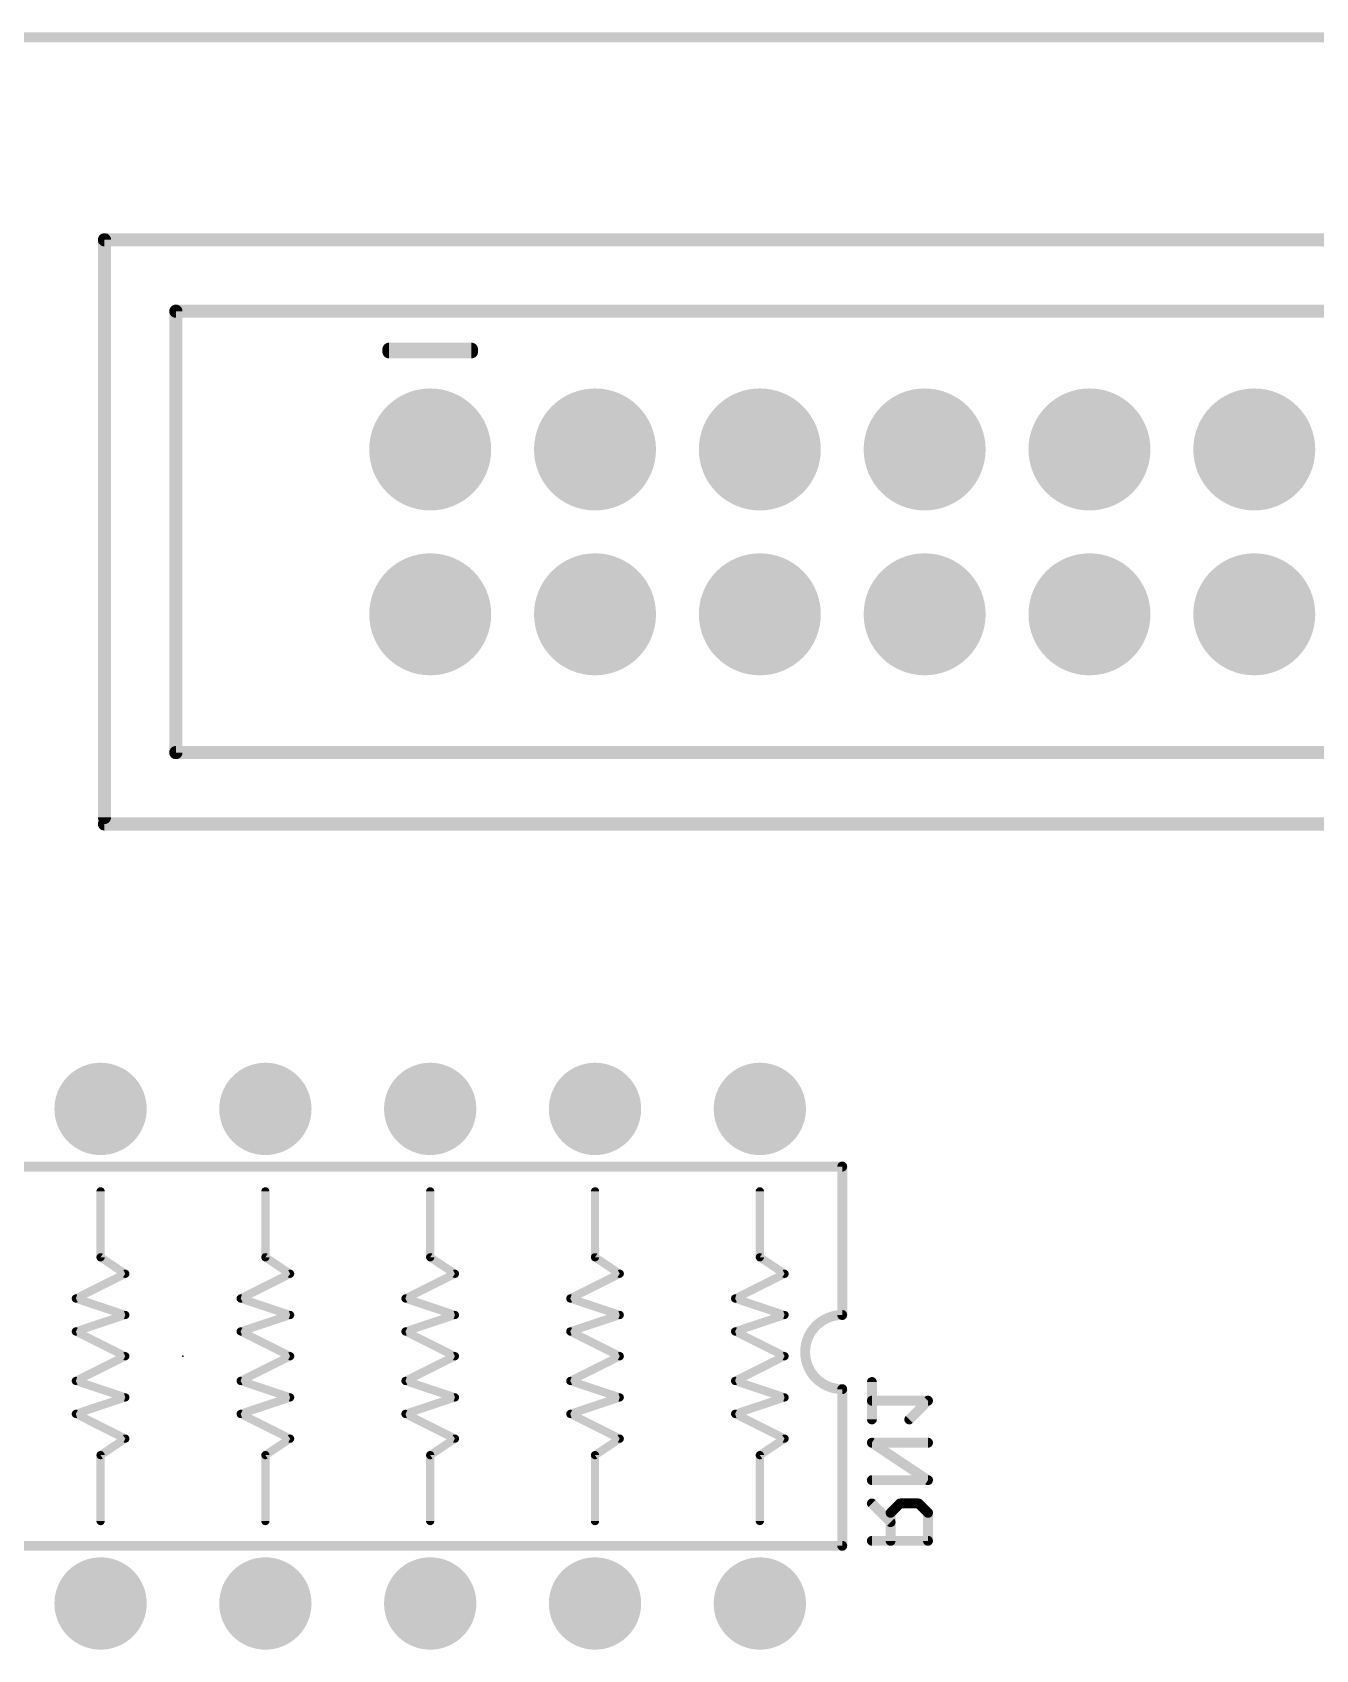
# Model space of a CAD drawing. Extents: x 0 to 144, y 0 to 53.
# Drawn here: x 14.19 to 33.97, y 28.5 to 53.42 of the extents above; entities that cross this region are included whole.
import ezdxf

# ---------------------------------------------------------------- set-up
doc = ezdxf.new("R2010")
doc.units = 0
for name, color, linetype in [('17', 94, 'CONTINUOUS'), ('20', 178, 'CONTINUOUS'), ('21', 250, 'CONTINUOUS'), ('22', 250, 'CONTINUOUS'), ('24', 178, 'CONTINUOUS'), ('26', 250, 'CONTINUOUS'), ('52', 250, 'CONTINUOUS')]:
    doc.layers.add(name, color=color, linetype=linetype)

# ---------------------------------------------------------------- blocks, each defined once
blk = doc.blocks.new('RECT')
blk.add_solid([(-0.5, -0.5), (0.5, -0.5), (-0.5, 0.5), (0.5, 0.5)])
blk = doc.blocks.new('ROUNDP')
at = {"const_width": 0.5}
blk.add_lwpolyline([(0, -0.25, 1), (0, 0.25, 1), (0, -0.25)], format="xyb", dxfattribs=at)

msp = doc.modelspace()

# ---------------------------------------------------------------- linework, layer by layer
at = {"layer": '20', "const_width": 0.1524}
msp.add_lwpolyline([(137.16, 53.34), (3.81, 53.34)], dxfattribs=at)
at = {"layer": '21', "const_width": 0.2032}
msp.add_lwpolyline([(19.685, 48.533), (20.955, 48.533)], dxfattribs=at)
at = {"layer": '21', "const_width": 0.1016}
for points in [[(19.685, 48.5838, 1), (19.685, 48.4822)], [(20.955, 48.4822, 1), (20.955, 48.5838)]]:
    msp.add_lwpolyline(points, format="xyb", dxfattribs=at)
at = {"layer": '22'}
for points, const_width in [([(54.95, 50.22), (15.3, 50.22)], 0.2032), ([(15.3, 50.22), (15.3, 41.32)], 0.2032), ([(19.685, 48.495), (20.955, 48.495)], 0.2032), ([(15.3, 41.22), (99, 41.22)], 0.2032), ([(6.35, 35.941), (26.67, 35.941)], 0.1524), ([(26.67, 35.941), (26.67, 33.655)], 0.1524), ([(15.24, 34.544), (15.24, 35.56)], 0.127), ([(17.78, 34.544), (17.78, 35.56)], 0.127), ([(20.32, 34.544), (20.32, 35.56)], 0.127), ([(22.86, 34.544), (22.86, 35.56)], 0.127), ([(25.4, 34.544), (25.4, 35.56)], 0.127), ([(15.621, 34.29), (15.24, 34.544)], 0.127), ([(18.161, 34.29), (17.78, 34.544)], 0.127), ([(20.701, 34.29), (20.32, 34.544)], 0.127), ([(23.241, 34.29), (22.86, 34.544)], 0.127), ([(25.781, 34.29), (25.4, 34.544)], 0.127), ([(14.859, 33.909), (15.621, 34.29)], 0.127), ([(17.399, 33.909), (18.161, 34.29)], 0.127), ([(19.939, 33.909), (20.701, 34.29)], 0.127), ([(22.479, 33.909), (23.241, 34.29)], 0.127), ([(25.019, 33.909), (25.781, 34.29)], 0.127), ([(15.621, 33.655), (14.859, 33.909)], 0.127), ([(18.161, 33.655), (17.399, 33.909)], 0.127), ([(20.701, 33.655), (19.939, 33.909)], 0.127), ([(23.241, 33.655), (22.479, 33.909)], 0.127), ([(25.781, 33.655), (25.019, 33.909)], 0.127), ([(14.859, 33.401), (15.621, 33.655)], 0.127), ([(17.399, 33.401), (18.161, 33.655)], 0.127), ([(19.939, 33.401), (20.701, 33.655)], 0.127), ([(22.479, 33.401), (23.241, 33.655)], 0.127), ([(25.019, 33.401), (25.781, 33.655)], 0.127), ([(15.621, 33.02), (14.859, 33.401)], 0.127), ([(18.161, 33.02), (17.399, 33.401)], 0.127), ([(20.701, 33.02), (19.939, 33.401)], 0.127), ([(23.241, 33.02), (22.479, 33.401)], 0.127), ([(25.781, 33.02), (25.019, 33.401)], 0.127), ([(15.621, 33.02), (14.859, 32.639)], 0.127), ([(18.161, 33.02), (17.399, 32.639)], 0.127), ([(20.701, 33.02), (19.939, 32.639)], 0.127), ([(23.241, 33.02), (22.479, 32.639)], 0.127), ([(25.781, 33.02), (25.019, 32.639)], 0.127), ([(14.859, 32.639), (15.621, 32.385)], 0.127), ([(17.399, 32.639), (18.161, 32.385)], 0.127), ([(19.939, 32.639), (20.701, 32.385)], 0.127), ([(22.479, 32.639), (23.241, 32.385)], 0.127), ([(25.019, 32.639), (25.781, 32.385)], 0.127), ([(15.621, 32.385), (14.859, 32.131)], 0.127), ([(18.161, 32.385), (17.399, 32.131)], 0.127), ([(20.701, 32.385), (19.939, 32.131)], 0.127), ([(23.241, 32.385), (22.479, 32.131)], 0.127), ([(25.781, 32.385), (25.019, 32.131)], 0.127), ([(26.67, 30.099), (26.67, 32.512)], 0.1524), ([(14.859, 32.131), (15.621, 31.75)], 0.127), ([(17.399, 32.131), (18.161, 31.75)], 0.127), ([(19.939, 32.131), (20.701, 31.75)], 0.127), ([(22.479, 32.131), (23.241, 31.75)], 0.127), ([(25.019, 32.131), (25.781, 31.75)], 0.127), ([(15.621, 31.75), (15.24, 31.496)], 0.127), ([(18.161, 31.75), (17.78, 31.496)], 0.127), ([(20.701, 31.75), (20.32, 31.496)], 0.127), ([(23.241, 31.75), (22.86, 31.496)], 0.127), ([(25.781, 31.75), (25.4, 31.496)], 0.127), ([(15.24, 31.496), (15.24, 30.48)], 0.127), ([(17.78, 31.496), (17.78, 30.48)], 0.127), ([(20.32, 31.496), (20.32, 30.48)], 0.127), ([(22.86, 31.496), (22.86, 30.48)], 0.127), ([(25.4, 31.496), (25.4, 30.48)], 0.127), ([(26.67, 30.099), (6.35, 30.099)], 0.1524)]:
    msp.add_lwpolyline(points, dxfattribs=dict(at, const_width=const_width))
for points, const_width in [([(15.3, 50.2708, 1), (15.3, 50.1692)], 0.1016), ([(15.3508, 50.22, 1), (15.2492, 50.22)], 0.1016), ([(19.685, 48.5458, 1), (19.685, 48.4442)], 0.1016), ([(20.955, 48.4442, 1), (20.955, 48.5458)], 0.1016), ([(15.2492, 41.32, 1), (15.3508, 41.32)], 0.1016), ([(15.3, 41.2708, 1), (15.3, 41.1692)], 0.1016), ([(26.7081, 35.941, 1), (26.6319, 35.941)], 0.0762), ([(26.67, 35.9029, 1), (26.67, 35.9791)], 0.0762), ([(15.2718, 35.56, 1), (15.2082, 35.56)], 0.0635), ([(17.8117, 35.56, 1), (17.7483, 35.56)], 0.0635), ([(20.3517, 35.56, 1), (20.2883, 35.56)], 0.0635), ([(22.8917, 35.56, 1), (22.8283, 35.56)], 0.0635), ([(25.4318, 35.56, 1), (25.3683, 35.56)], 0.0635), ([(15.2082, 34.544, 1), (15.2718, 34.544)], 0.0635), ([(15.2576, 34.5704, 1), (15.2224, 34.5176)], 0.0635), ([(17.7976, 34.5704, 1), (17.7624, 34.5176)], 0.0635), ([(17.7483, 34.544, 1), (17.8117, 34.544)], 0.0635), ([(20.3376, 34.5704, 1), (20.3024, 34.5176)], 0.0635), ([(20.2883, 34.544, 1), (20.3517, 34.544)], 0.0635), ([(22.8776, 34.5704, 1), (22.8424, 34.5176)], 0.0635), ([(22.8283, 34.544, 1), (22.8917, 34.544)], 0.0635), ([(25.4176, 34.5704, 1), (25.3824, 34.5176)], 0.0635), ([(25.3683, 34.544, 1), (25.4318, 34.544)], 0.0635), ([(15.6034, 34.2636, 1), (15.6386, 34.3164)], 0.0635), ([(15.6352, 34.2616, 1), (15.6068, 34.3184)], 0.0635), ([(18.1434, 34.2636, 1), (18.1786, 34.3164)], 0.0635), ([(18.1752, 34.2616, 1), (18.1468, 34.3184)], 0.0635), ([(20.6834, 34.2636, 1), (20.7186, 34.3164)], 0.0635), ([(20.7152, 34.2616, 1), (20.6868, 34.3184)], 0.0635), ([(23.2234, 34.2636, 1), (23.2586, 34.3164)], 0.0635), ([(23.2552, 34.2616, 1), (23.2268, 34.3184)], 0.0635), ([(25.7634, 34.2636, 1), (25.7986, 34.3164)], 0.0635), ([(25.7952, 34.2616, 1), (25.7668, 34.3184)], 0.0635), ([(14.869, 33.9391, 1), (14.849, 33.8789)], 0.0635), ([(14.8448, 33.9374, 1), (14.8732, 33.8806)], 0.0635), ([(17.409, 33.9391, 1), (17.389, 33.8789)], 0.0635), ([(17.3848, 33.9374, 1), (17.4132, 33.8806)], 0.0635), ([(19.949, 33.9391, 1), (19.929, 33.8789)], 0.0635), ([(19.9248, 33.9374, 1), (19.9532, 33.8806)], 0.0635), ([(22.489, 33.9391, 1), (22.469, 33.8789)], 0.0635), ([(22.4648, 33.9374, 1), (22.4932, 33.8806)], 0.0635), ([(25.029, 33.9391, 1), (25.009, 33.8789)], 0.0635), ([(25.0048, 33.9374, 1), (25.0332, 33.8806)], 0.0635), ([(15.631, 33.6249, 1), (15.611, 33.6851)], 0.0635), ([(15.611, 33.6249, 1), (15.631, 33.6851)], 0.0635), ([(18.171, 33.6249, 1), (18.151, 33.6851)], 0.0635), ([(18.151, 33.6249, 1), (18.171, 33.6851)], 0.0635), ([(20.711, 33.6249, 1), (20.691, 33.6851)], 0.0635), ([(20.691, 33.6249, 1), (20.711, 33.6851)], 0.0635), ([(23.251, 33.6249, 1), (23.231, 33.6851)], 0.0635), ([(23.231, 33.6249, 1), (23.251, 33.6851)], 0.0635), ([(25.791, 33.6249, 1), (25.771, 33.6851)], 0.0635), ([(25.771, 33.6249, 1), (25.791, 33.6851)], 0.0635), ([(26.67, 33.655, 1), (26.67, 32.512)], 0.1524), ([(26.6319, 33.655, 1), (26.7081, 33.655)], 0.0762), ([(26.67, 33.6169, 1), (26.67, 33.6931)], 0.0762), ([(14.8732, 33.4294, 1), (14.8448, 33.3726)], 0.0635), ([(14.849, 33.4311, 1), (14.869, 33.3709)], 0.0635), ([(17.4132, 33.4294, 1), (17.3848, 33.3726)], 0.0635), ([(17.389, 33.4311, 1), (17.409, 33.3709)], 0.0635), ([(19.9532, 33.4294, 1), (19.9248, 33.3726)], 0.0635), ([(19.929, 33.4311, 1), (19.949, 33.3709)], 0.0635), ([(22.4932, 33.4294, 1), (22.4648, 33.3726)], 0.0635), ([(22.469, 33.4311, 1), (22.489, 33.3709)], 0.0635), ([(25.0332, 33.4294, 1), (25.0048, 33.3726)], 0.0635), ([(25.009, 33.4311, 1), (25.029, 33.3709)], 0.0635), ([(15.6068, 32.9916, 1), (15.6352, 33.0484)], 0.0635), ([(15.6352, 32.9916, 1), (15.6068, 33.0484)], 0.0635), ([(18.1752, 32.9916, 1), (18.1468, 33.0484)], 0.0635), ([(18.1468, 32.9916, 1), (18.1752, 33.0484)], 0.0635), ([(20.7152, 32.9916, 1), (20.6868, 33.0484)], 0.0635), ([(20.6868, 32.9916, 1), (20.7152, 33.0484)], 0.0635), ([(23.2552, 32.9916, 1), (23.2268, 33.0484)], 0.0635), ([(23.2268, 32.9916, 1), (23.2552, 33.0484)], 0.0635), ([(25.7668, 32.9916, 1), (25.7952, 33.0484)], 0.0635), ([(25.7952, 32.9916, 1), (25.7668, 33.0484)], 0.0635), ([(14.869, 32.6691, 1), (14.849, 32.6089)], 0.0635), ([(14.8448, 32.6674, 1), (14.8732, 32.6106)], 0.0635), ([(17.409, 32.6691, 1), (17.389, 32.6089)], 0.0635), ([(17.3848, 32.6674, 1), (17.4132, 32.6106)], 0.0635), ([(19.949, 32.6691, 1), (19.929, 32.6089)], 0.0635), ([(19.9248, 32.6674, 1), (19.9532, 32.6106)], 0.0635), ([(22.489, 32.6691, 1), (22.469, 32.6089)], 0.0635), ([(22.4648, 32.6674, 1), (22.4932, 32.6106)], 0.0635), ([(25.029, 32.6691, 1), (25.009, 32.6089)], 0.0635), ([(25.0048, 32.6674, 1), (25.0332, 32.6106)], 0.0635), ([(15.631, 32.3549, 1), (15.611, 32.4151)], 0.0635), ([(15.611, 32.3549, 1), (15.631, 32.4151)], 0.0635), ([(18.171, 32.3549, 1), (18.151, 32.4151)], 0.0635), ([(18.151, 32.3549, 1), (18.171, 32.4151)], 0.0635), ([(20.711, 32.3549, 1), (20.691, 32.4151)], 0.0635), ([(20.691, 32.3549, 1), (20.711, 32.4151)], 0.0635), ([(23.251, 32.3549, 1), (23.231, 32.4151)], 0.0635), ([(23.231, 32.3549, 1), (23.251, 32.4151)], 0.0635), ([(25.791, 32.3549, 1), (25.771, 32.4151)], 0.0635), ([(25.771, 32.3549, 1), (25.791, 32.4151)], 0.0635), ([(26.7081, 32.512, 1), (26.6319, 32.512)], 0.0762), ([(26.67, 32.4739, 1), (26.67, 32.5501)], 0.0762), ([(14.8732, 32.1594, 1), (14.8448, 32.1026)], 0.0635), ([(14.849, 32.1611, 1), (14.869, 32.1009)], 0.0635), ([(17.4132, 32.1594, 1), (17.3848, 32.1026)], 0.0635), ([(17.389, 32.1611, 1), (17.409, 32.1009)], 0.0635), ([(19.9532, 32.1594, 1), (19.9248, 32.1026)], 0.0635), ([(19.929, 32.1611, 1), (19.949, 32.1009)], 0.0635), ([(22.4932, 32.1594, 1), (22.4648, 32.1026)], 0.0635), ([(22.469, 32.1611, 1), (22.489, 32.1009)], 0.0635), ([(25.0332, 32.1594, 1), (25.0048, 32.1026)], 0.0635), ([(25.009, 32.1611, 1), (25.029, 32.1009)], 0.0635), ([(15.6386, 31.7236, 1), (15.6034, 31.7764)], 0.0635), ([(15.6068, 31.7216, 1), (15.6352, 31.7784)], 0.0635), ([(18.1786, 31.7236, 1), (18.1434, 31.7764)], 0.0635), ([(18.1468, 31.7216, 1), (18.1752, 31.7784)], 0.0635), ([(20.7186, 31.7236, 1), (20.6834, 31.7764)], 0.0635), ([(20.6868, 31.7216, 1), (20.7152, 31.7784)], 0.0635), ([(23.2586, 31.7236, 1), (23.2234, 31.7764)], 0.0635), ([(23.2268, 31.7216, 1), (23.2552, 31.7784)], 0.0635), ([(25.7986, 31.7236, 1), (25.7634, 31.7764)], 0.0635), ([(25.7668, 31.7216, 1), (25.7952, 31.7784)], 0.0635), ([(15.2718, 31.496, 1), (15.2082, 31.496)], 0.0635), ([(15.2224, 31.5224, 1), (15.2576, 31.4696)], 0.0635), ([(17.7624, 31.5224, 1), (17.7976, 31.4696)], 0.0635), ([(17.8117, 31.496, 1), (17.7483, 31.496)], 0.0635), ([(20.3024, 31.5224, 1), (20.3376, 31.4696)], 0.0635), ([(20.3517, 31.496, 1), (20.2883, 31.496)], 0.0635), ([(22.8917, 31.496, 1), (22.8283, 31.496)], 0.0635), ([(22.8424, 31.5224, 1), (22.8776, 31.4696)], 0.0635), ([(25.3824, 31.5224, 1), (25.4176, 31.4696)], 0.0635), ([(25.4318, 31.496, 1), (25.3683, 31.496)], 0.0635), ([(15.2082, 30.48, 1), (15.2718, 30.48)], 0.0635), ([(17.7483, 30.48, 1), (17.8117, 30.48)], 0.0635), ([(20.2883, 30.48, 1), (20.3517, 30.48)], 0.0635), ([(22.8283, 30.48, 1), (22.8917, 30.48)], 0.0635), ([(25.3683, 30.48, 1), (25.4318, 30.48)], 0.0635), ([(26.67, 30.0609, 1), (26.67, 30.1371)], 0.0762), ([(26.6319, 30.099, 1), (26.7081, 30.099)], 0.0762)]:
    msp.add_lwpolyline(points, format="xyb", dxfattribs=dict(at, const_width=const_width))
at = {"layer": '24'}
msp.add_point((16.51, 33.02), dxfattribs=at)
at = {"layer": '26', "const_width": 0.1524}
for points in [[(27.1272, 32.0462), (27.1272, 32.6225)], [(27.9915, 32.3344), (27.1272, 32.3344)], [(27.7034, 32.0462), (27.9915, 32.3344)], [(27.9915, 31.1107), (27.1272, 31.6869)], [(27.1272, 31.6869), (27.9915, 31.6869)], [(27.1272, 31.1107), (27.9915, 31.1107)], [(27.4153, 30.4633), (27.1272, 30.7514)], [(27.5594, 30.7514), (27.4153, 30.6074)], [(27.4153, 30.6074), (27.4153, 30.1752)], [(27.8475, 30.7514), (27.5594, 30.7514)], [(27.9915, 30.6074), (27.8475, 30.7514)], [(27.9915, 30.1752), (27.9915, 30.6074)], [(27.1272, 30.1752), (27.9915, 30.1752)]]:
    msp.add_lwpolyline(points, dxfattribs=at)
at = {"layer": '26', "const_width": 0.0762}
for points in [[(27.1653, 32.6225, 1), (27.0891, 32.6225)], [(27.1272, 32.3725, 1), (27.1272, 32.2963)], [(28.0185, 32.3074, 1), (27.9646, 32.3613)], [(27.9915, 32.2963, 1), (27.9915, 32.3725)], [(27.0891, 32.0462, 1), (27.1653, 32.0462)], [(27.6765, 32.0732, 1), (27.7304, 32.0193)], [(27.1483, 31.7186, 1), (27.1061, 31.6552)], [(27.1272, 31.725, 1), (27.1272, 31.6488)], [(27.9915, 31.6488, 1), (27.9915, 31.725)], [(27.1272, 31.1488, 1), (27.1272, 31.0726)], [(27.9704, 31.079, 1), (28.0127, 31.1424)], [(27.9915, 31.0726, 1), (27.9915, 31.1488)], [(27.1541, 30.7784, 1), (27.1003, 30.7245)], [(27.4534, 30.6074, 1), (27.3772, 30.6074)], [(27.3884, 30.6343, 1), (27.4423, 30.5804)], [(27.5594, 30.7895, 1), (27.5594, 30.7133)], [(27.5863, 30.7245, 1), (27.5324, 30.7784)], [(27.8744, 30.7784, 1), (27.8205, 30.7245)], [(27.8475, 30.7133, 1), (27.8475, 30.7895)], [(28.0296, 30.6074, 1), (27.9534, 30.6074)], [(27.9646, 30.5804, 1), (28.0185, 30.6343)], [(27.3884, 30.4364, 1), (27.4423, 30.4903)], [(27.1272, 30.2133, 1), (27.1272, 30.1371)], [(27.3772, 30.1752, 1), (27.4534, 30.1752)], [(27.9534, 30.1752, 1), (28.0296, 30.1752)], [(27.9915, 30.1371, 1), (27.9915, 30.2133)]]:
    msp.add_lwpolyline(points, format="xyb", dxfattribs=at)
at = {"layer": '52', "const_width": 0.2032}
for points in [[(16.4, 49.12), (16.4, 42.32)], [(16.4, 49.12), (41.57, 49.12)], [(16.4, 42.32), (97.9, 42.32)]]:
    msp.add_lwpolyline(points, dxfattribs=at)
at = {"layer": '52', "const_width": 0.1016}
for points in [[(16.4508, 49.12, 1), (16.3492, 49.12)], [(16.4, 49.1708, 1), (16.4, 49.0692)], [(16.4, 42.3708, 1), (16.4, 42.2692)], [(16.3492, 42.32, 1), (16.4508, 42.32)]]:
    msp.add_lwpolyline(points, format="xyb", dxfattribs=at)

# ---------------------------------------------------------------- block references
at = {"layer": '17', "xscale": 1.8796, "yscale": 1.8796}
for p in [(20.32, 46.99), (20.32, 46.99), (22.86, 46.99), (22.86, 46.99), (25.4, 46.99), (25.4, 46.99), (27.94, 46.99), (27.94, 46.99), (30.48, 46.99), (30.48, 46.99), (33.02, 46.99), (33.02, 46.99), (20.32, 44.45), (20.32, 44.45), (22.86, 44.45), (22.86, 44.45), (25.4, 44.45), (25.4, 44.45), (27.94, 44.45), (27.94, 44.45), (30.48, 44.45), (30.48, 44.45), (33.02, 44.45), (33.02, 44.45)]:
    msp.add_blockref('ROUNDP', p, dxfattribs=at)
at = {"layer": '17', "xscale": 1.4224, "yscale": 1.4224, "rotation": 90}
for p in [(15.24, 36.83), (15.24, 36.83), (17.78, 36.83), (17.78, 36.83), (20.32, 36.83), (20.32, 36.83), (22.86, 36.83), (22.86, 36.83), (25.4, 36.83), (25.4, 36.83), (15.24, 29.21), (15.24, 29.21), (17.78, 29.21), (17.78, 29.21), (20.32, 29.21), (20.32, 29.21), (22.86, 29.21), (22.86, 29.21), (25.4, 29.21), (25.4, 29.21)]:
    msp.add_blockref('ROUNDP', p, dxfattribs=at)
at = {"layer": '52', "xscale": 0.508, "yscale": 0.508, "rotation": 270}
for p in [(20.32, 46.99), (22.86, 46.99), (25.4, 46.99), (27.94, 46.99), (27.94, 46.99), (30.48, 46.99), (33.02, 46.99), (20.32, 44.45), (22.86, 44.45), (25.4, 44.45), (27.94, 44.45), (27.94, 44.45), (30.48, 44.45), (33.02, 44.45)]:
    msp.add_blockref('RECT', p, dxfattribs=at)

doc.saveas('drawing.dxf')
